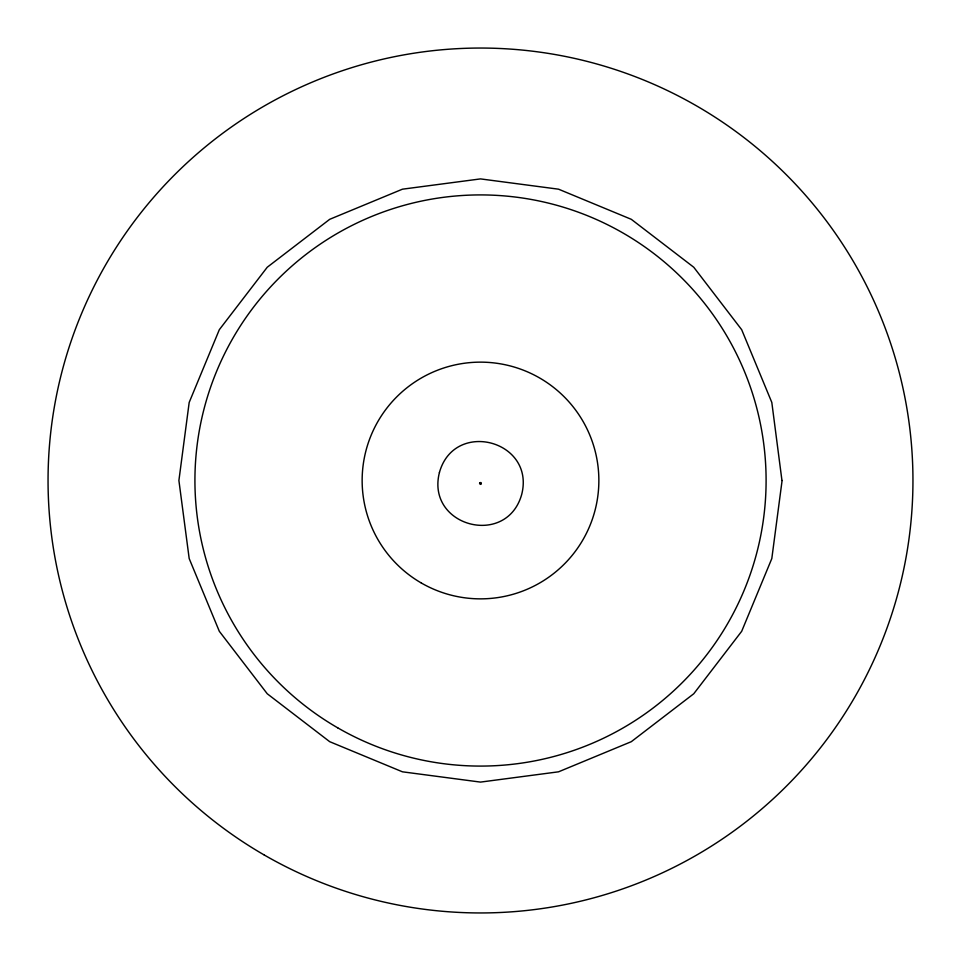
<?xml version="1.0" encoding="UTF-8"?>
<svg xmlns="http://www.w3.org/2000/svg" width="961" height="961" viewBox="0 0 961 961"><rect width="100%" height="100%" fill="white"/><g stroke="black" fill="none" stroke-linecap="round" stroke-linejoin="round"><path stroke-width="1.44" d="M782.098 480.5L771.815 558.557L741.688 631.293L693.758 693.758L631.293 741.688L558.557 771.815L480.5 782.098L402.443 771.815L329.707 741.688L267.242 693.758L219.312 631.293L189.185 558.557L178.902 480.5L189.185 402.443L219.312 329.707L267.242 267.242L329.707 219.312L402.443 189.185L480.5 178.902L558.557 189.185L631.293 219.312L693.758 267.242L741.688 329.707L771.815 402.443L781.954 480.5M439.441 472.44C425.675 526.316 506.663 548.022 521.691 494.471C535.457 440.594 454.469 418.888 439.441 472.44M479.587 483.191C480.824 487.059 482.59 480.464 479.587 483.191M480.08 483.323L481.053 483.587L480.08 483.323M421.326 583.003A118.359 118.359 0 0 0 598.859 480.5A118.359 118.359 0 0 0 421.326 377.997A118.359 118.359 0 0 0 421.326 583.003M337.707 727.825A285.597 285.597 0 0 0 766.097 480.5A285.597 285.597 0 0 0 337.707 233.175A285.597 285.597 0 0 0 337.707 727.825M264.275 855.014A432.45 432.45 0 0 0 912.95 480.5A432.45 432.45 0 0 0 264.275 105.986A432.45 432.45 0 0 0 264.275 855.014"/></g></svg>
